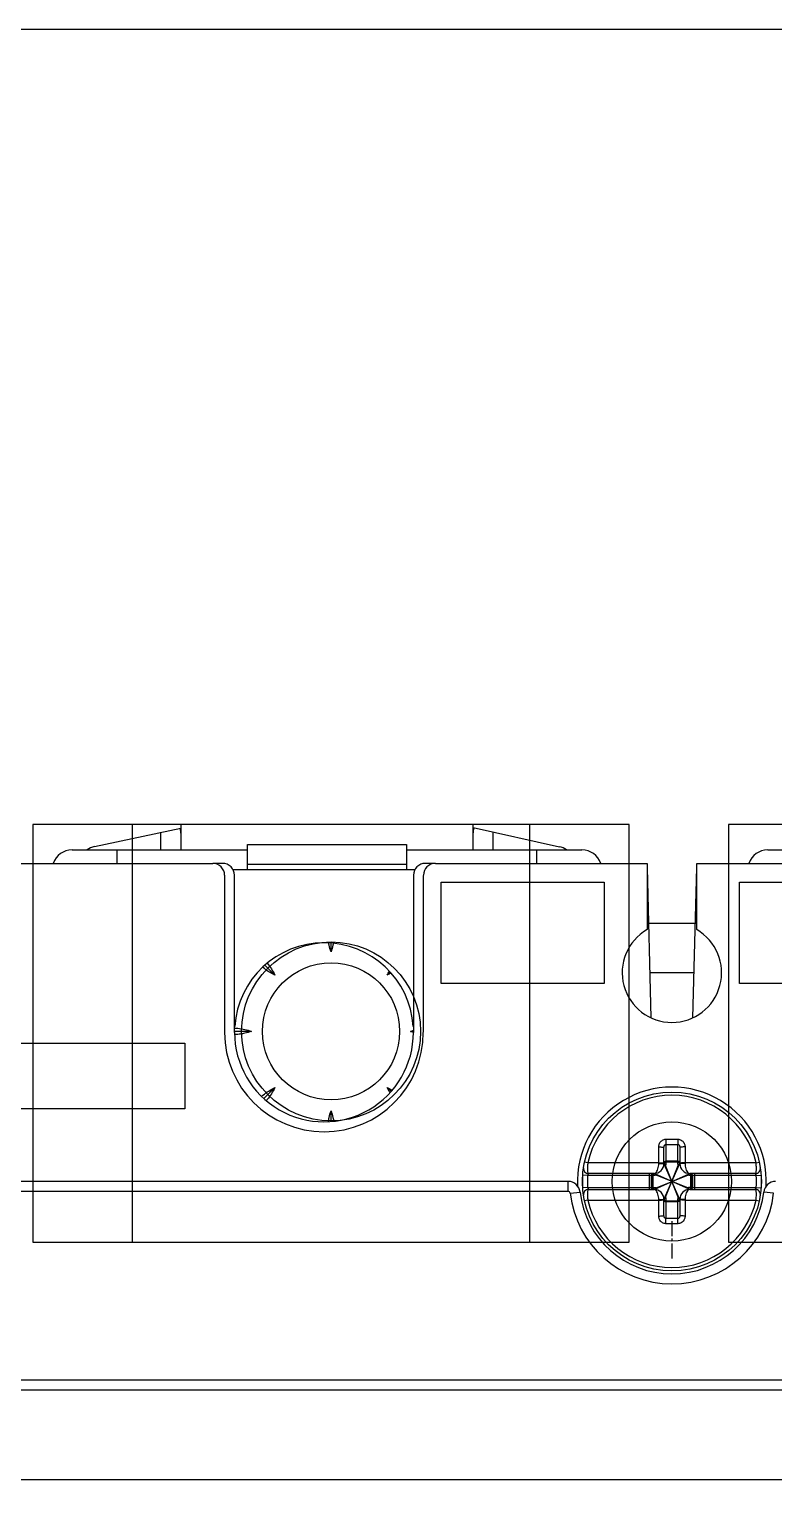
# Model space of a CAD drawing. Extents: x 0 to 607, y 0 to 244.
# Drawn here: x 475.1 to 512.5, y 170.1 to 244 of the extents above; entities that cross this region are included whole.
import ezdxf

# ---------------------------------------------------------------- set-up
doc = ezdxf.new("R2010")
doc.units = 0
doc.linetypes.add('AXES2', pattern=[1.125, 0.75, -0.125, 0.125, -0.125])
doc.layers.add('AXE', color=80, linetype='AXES2')

# ---------------------------------------------------------------- blocks, each defined once
blk = doc.blocks.new('grfgd')
for p, q in [((61468.977, -3247.981), (61473.317, -3247.052)), ((61472.317, -3248.153), (61472.317, -3247.266)), ((61473.317, -3246.878), (61473.317, -3248.153)), ((61488.017, -3246.878), (61473.317, -3246.878)), ((61488.017, -3248.153), (61488.017, -3246.878)), ((61488.017, -3247.031), (61492.358, -3247.992)), ((61489.017, -3247.252), (61489.017, -3248.153)), ((61476.667, -3249.137), (61476.667, -3247.878)), ((61476.667, -3247.878), (61484.667, -3247.878)), ((61484.667, -3247.878), (61484.667, -3249.137)), ((61467.842, -3248.153), (61476.667, -3248.153)), ((61470.116, -3248.828), (61470.116, -3248.153)), ((61484.667, -3248.153), (61493.492, -3248.153)), ((61491.217, -3248.828), (61491.217, -3248.153)), ((61502.842, -3248.153), (61511.667, -3248.153)), ((61464.27, -3248.828), (61474.92, -3248.828)), ((61475.418, -3248.828), (61474.92, -3248.828)), ((61475.518, -3249.419), (61475.518, -3257.34)), ((61475.941, -3249.137), (61485.094, -3249.137)), ((61476.018, -3257.328), (61476.018, -3249.428)), ((61484.667, -3248.878), (61476.667, -3248.878)), ((61485.018, -3249.428), (61485.018, -3257.328)), ((61485.518, -3257.311), (61485.518, -3249.438)), ((61486.12, -3248.828), (61485.618, -3248.828)), ((61486.12, -3248.828), (61496.77, -3248.828)), ((61496.77, -3248.828), (61496.77, -3252.163)), ((61496.77, -3249.051), (61496.968, -3256.595)), ((61499.072, -3256.596), (61499.27, -3249.037)), ((61499.27, -3252.163), (61499.27, -3248.828)), ((61499.27, -3248.828), (61509.92, -3248.828)), ((61486.42, -3254.879), (61486.42, -3249.779)), ((61486.42, -3249.779), (61494.62, -3249.779)), ((61494.62, -3249.779), (61494.62, -3254.879)), ((61501.42, -3254.879), (61501.42, -3249.779)), ((61501.42, -3249.779), (61509.62, -3249.779)), ((61496.843, -3251.828), (61499.197, -3251.828)), ((61480.873, -3253.276), (61480.873, -3252.839)), ((61478.043, -3254.448), (61477.544, -3253.949)), ((61483.703, -3254.448), (61483.851, -3254.301)), ((61499.131, -3254.328), (61496.908, -3254.328)), ((61494.62, -3254.879), (61486.42, -3254.879)), ((61509.62, -3254.879), (61501.42, -3254.879)), ((61476.871, -3257.278), (61476.018, -3257.278)), ((61484.876, -3257.278), (61485.018, -3257.278)), ((61452.52, -3257.879), (61473.52, -3257.879)), ((61473.52, -3257.879), (61473.52, -3261.179)), ((61478.043, -3260.108), (61477.495, -3260.656)), ((61483.894, -3260.299), (61483.703, -3260.108)), ((61473.52, -3261.179), (61452.52, -3261.179)), ((61480.873, -3261.808), (61480.873, -3261.28)), ((61497.62, -3263.929), (61497.62, -3263.125)), ((61497.72, -3262.963), (61497.72, -3263.885)), ((61498.32, -3263.885), (61498.32, -3262.963)), ((61498.42, -3263.125), (61498.42, -3263.929)), ((61493.789, -3263.893), (61493.626, -3263.857)), ((61497.357, -3263.929), (61497.62, -3263.929)), ((61497.635, -3265.697), (61498.405, -3263.962)), ((61498.405, -3265.697), (61497.635, -3263.962)), ((61497.701, -3265.626), (61498.339, -3264.033)), ((61498.339, -3265.626), (61497.701, -3264.033)), ((61498.32, -3263.814), (61497.72, -3263.814)), ((61498.32, -3263.856), (61497.72, -3263.856)), ((61498.683, -3263.929), (61498.42, -3263.929)), ((61502.251, -3263.893), (61502.414, -3263.857)), ((61492.804, -3264.828), (61433.02, -3264.828)), ((61492.804, -3265.328), (61492.804, -3264.828)), ((61493.531, -3265.147), (61493.531, -3264.512)), ((61493.781, -3264.529), (61493.531, -3264.512)), ((61497.075, -3264.529), (61493.781, -3264.529)), ((61497.12, -3264.429), (61493.82, -3264.429)), ((61496.89, -3265.229), (61496.89, -3264.429)), ((61496.986, -3265.129), (61496.986, -3264.529)), ((61497.008, -3264.529), (61497.008, -3265.129)), ((61497.06, -3264.529), (61497.06, -3265.129)), ((61497.153, -3265.215), (61498.887, -3264.444)), ((61498.887, -3265.215), (61497.153, -3264.444)), ((61497.223, -3265.148), (61498.816, -3264.511)), ((61498.816, -3265.148), (61497.224, -3264.511)), ((61502.22, -3264.429), (61498.92, -3264.429)), ((61502.259, -3264.529), (61498.965, -3264.529)), ((61498.98, -3265.129), (61498.98, -3264.529)), ((61499.032, -3265.129), (61499.032, -3264.529)), ((61499.054, -3264.529), (61499.054, -3265.129)), ((61499.15, -3264.429), (61499.15, -3265.229)), ((61502.259, -3264.529), (61502.509, -3264.512)), ((61502.509, -3264.512), (61502.509, -3265.147)), ((61492.804, -3265.328), (61433.256, -3265.328)), ((61492.904, -3265.417), (61493.4, -3265.36)), ((61493.781, -3265.129), (61493.531, -3265.147)), ((61493.781, -3265.129), (61497.075, -3265.129)), ((61493.82, -3265.229), (61497.12, -3265.229)), ((61497.357, -3265.729), (61497.62, -3265.729)), ((61497.62, -3266.533), (61497.62, -3265.729)), ((61498.42, -3265.729), (61498.42, -3266.533)), ((61498.683, -3265.729), (61498.42, -3265.729)), ((61498.92, -3265.229), (61502.22, -3265.229)), ((61498.965, -3265.129), (61502.259, -3265.129)), ((61502.259, -3265.129), (61502.509, -3265.147)), ((61503.136, -3265.417), (61502.64, -3265.36)), ((61493.789, -3265.765), (61493.626, -3265.801)), ((61497.72, -3265.774), (61497.72, -3266.696)), ((61497.72, -3265.802), (61498.32, -3265.802)), ((61497.72, -3265.844), (61498.32, -3265.844)), ((61498.32, -3266.696), (61498.32, -3265.774)), ((61502.251, -3265.765), (61502.414, -3265.801)), ((61532.17, -3274.828), (61428.87, -3274.828)), ((61532.17, -3275.328), (61428.87, -3275.328))]:
    blk.add_line(p, q)
for centre, radius in [((61480.873, -3257.278), 3.45), ((61498.02, -3264.829), 4.5)]:
    blk.add_circle(centre, radius)
for centre, radius, start, end in [((61469.192, -3248.958), 1, 102.43176, 126.38253), ((61492.142, -3248.969), 1, 54.67389, 77.51092), ((61467.842, -3249.153), 1, 90.0002, 161.02391), ((61493.492, -3249.153), 1, 18.98049, 90), ((61502.842, -3249.153), 1, 90.0002, 161.02391), ((61474.92, -3249.428), 0.6, 359.98114, 89.98331), ((61475.418, -3249.428), 0.6, 0, 90.00824), ((61485.618, -3249.428), 0.6, 90.0054, 180.00013), ((61486.12, -3249.428), 0.6, 89.99982, 179.96993), ((61498.02, -3254.328), 2.5, 120.00058, 59.99937), ((61480.52, -3257.323), 4.5, 3.74006, 176.26125), ((61480.516, -3257.329), 4.999, 180.13164, 0), ((61480.518, -3257.328), 4.5, 179.99616, 359.99999), ((61498.02, -3264.829), 4.75, 357.13354, 182.86632), ((61498.02, -3264.829), 4.333, 12.47309, 167.52691), ((61493.82, -3264.179), 0.25, 171.20259, 270), ((61497.12, -3263.929), 0.5, 270, 0), ((61498.92, -3263.929), 0.5, 180, 270), ((61502.22, -3264.179), 0.25, 269.99996, 8.79727), ((61492.804, -3265.428), 0.6, 6.56243, 90), ((61498.02, -3264.829), 4.25, 175.95223, 184.04777), ((61498.02, -3264.829), 4.25, 355.95223, 4.04777), ((61503.236, -3265.428), 0.6, 90, 173.43757), ((61492.804, -3265.428), 0.1, 6.56243, 90), ((61498.02, -3264.828), 5.15, 186.56243, 353.43757), ((61498.02, -3264.828), 4.65, 186.56243, 353.43757), ((61493.82, -3265.479), 0.25, 89.99996, 188.79727), ((61497.12, -3265.729), 0.5, 0, 90), ((61498.92, -3265.729), 0.5, 90, 180), ((61502.22, -3265.479), 0.25, 351.20259, 90), ((61498.02, -3264.829), 4.333, 192.47309, 347.52691)]:
    blk.add_arc(centre, radius, start, end)
for points, knots in [([(61473.316, -3247.315), (61473.315, -3247.301), (61473.314, -3247.246), (61473.308, -3247.16), (61473.294, -3247.088), (61473.282, -3247.059)], [0, 0, 0, 0, 0.0438197, 0.1644144, 0.2594884, 0.2594884, 0.2594884, 0.2594884]), ([(61488.059, -3247.04), (61488.045, -3247.069), (61488.027, -3247.141), (61488.021, -3247.228), (61488.019, -3247.284), (61488.018, -3247.299)], [0, 0, 0, 0, 0.0961682, 0.2178848, 0.2637484, 0.2637484, 0.2637484, 0.2637484]), ([(61480.873, -3253.276), (61480.834, -3253.166), (61480.792, -3253.017), (61480.762, -3252.867), (61480.756, -3252.831)], [0, 0, 0, 0, 0.3517872, 0.4604298, 0.4604298, 0.4604298, 0.4604298]), ([(61480.988, -3252.85), (61480.982, -3252.88), (61480.953, -3253.024), (61480.913, -3253.166), (61480.873, -3253.276)], [0, 0, 0, 0, 0.0895923, 0.4410704, 0.4410704, 0.4410704, 0.4410704]), ([(61477.662, -3253.851), (61477.663, -3253.852), (61477.738, -3253.945), (61477.878, -3254.137), (61477.993, -3254.343), (61478.043, -3254.448)], [0, 0, 0, 0, 0.0045065, 0.3586012, 0.710078, 0.710078, 0.710078, 0.710078]), ([(61478.043, -3254.448), (61477.938, -3254.398), (61477.732, -3254.283), (61477.541, -3254.144), (61477.449, -3254.07)], [0, 0, 0, 0, 0.3517858, 0.7058983, 0.7058983, 0.7058983, 0.7058983]), ([(61476.301, -3257.416), (61476.262, -3257.422), (61476.169, -3257.433), (61476.077, -3257.441), (61476.023, -3257.444)], [0, 0, 0, 0, 0.1183966, 0.2788306, 0.2788306, 0.2788306, 0.2788306]), ([(61476.027, -3257.113), (61476.079, -3257.116), (61476.249, -3257.13), (61476.534, -3257.175), (61476.761, -3257.239), (61476.871, -3257.278)], [0, 0, 0, 0, 0.1570777, 0.5112159, 0.8626801, 0.8626801, 0.8626801, 0.8626801]), ([(61476.871, -3257.278), (61476.761, -3257.318), (61476.572, -3257.371), (61476.379, -3257.405), (61476.301, -3257.416)], [0, 0, 0, 0, 0.3517663, 0.5876535, 0.5876535, 0.5876535, 0.5876535]), ([(61477.449, -3260.487), (61477.541, -3260.412), (61477.732, -3260.274), (61477.938, -3260.159), (61478.043, -3260.108)], [0, 0, 0, 0, 0.3540916, 0.705559, 0.705559, 0.705559, 0.705559]), ([(61478.043, -3260.108), (61477.993, -3260.214), (61477.878, -3260.42), (61477.725, -3260.631), (61477.634, -3260.741), (61477.618, -3260.76)], [0, 0, 0, 0, 0.3517865, 0.7058999, 0.7798625, 0.7798625, 0.7798625, 0.7798625]), ([(61480.74, -3261.818), (61480.75, -3261.751), (61480.784, -3261.569), (61480.834, -3261.391), (61480.873, -3261.28)], [0, 0, 0, 0, 0.2027951, 0.5542724, 0.5542724, 0.5542724, 0.5542724]), ([(61480.873, -3261.28), (61480.913, -3261.391), (61480.961, -3261.563), (61480.994, -3261.738), (61481.004, -3261.798)], [0, 0, 0, 0, 0.3517875, 0.5344234, 0.5344234, 0.5344234, 0.5344234]), ([(61497.357, -3263.092), (61497.357, -3263.069), (61497.361, -3263.021), (61497.381, -3262.948), (61497.417, -3262.873), (61497.472, -3262.804), (61497.545, -3262.749), (61497.627, -3262.714), (61497.686, -3262.706), (61497.714, -3262.706)], [0, 0, 0, 0, 0.0686055, 0.1439426, 0.226554, 0.3151503, 0.4062368, 0.4967444, 0.5814957, 0.5814957, 0.5814957, 0.5814957]), ([(61497.714, -3262.706), (61497.782, -3262.705), (61497.918, -3262.704), (61498.121, -3262.704), (61498.258, -3262.705), (61498.326, -3262.706)], [0, 0, 0, 0, 0.2025636, 0.4076196, 0.6117272, 0.6117272, 0.6117272, 0.6117272]), ([(61497.714, -3262.706), (61497.714, -3262.739), (61497.715, -3262.803), (61497.717, -3262.888), (61497.719, -3262.941), (61497.72, -3262.963)], [0, 0, 0, 0, 0.1001381, 0.1907363, 0.2572488, 0.2572488, 0.2572488, 0.2572488]), ([(61498.326, -3262.706), (61498.326, -3262.739), (61498.325, -3262.803), (61498.323, -3262.888), (61498.321, -3262.941), (61498.32, -3262.963)], [0, 0, 0, 0, 0.1001378, 0.190736, 0.257248, 0.257248, 0.257248, 0.257248]), ([(61498.326, -3262.706), (61498.354, -3262.706), (61498.412, -3262.714), (61498.495, -3262.749), (61498.567, -3262.804), (61498.622, -3262.873), (61498.659, -3262.947), (61498.679, -3263.021), (61498.683, -3263.069), (61498.683, -3263.092)], [0, 0, 0, 0, 0.0844544, 0.1745763, 0.2656171, 0.3543791, 0.4371975, 0.5127248, 0.5814975, 0.5814975, 0.5814975, 0.5814975]), ([(61497.357, -3263.092), (61497.39, -3263.092), (61497.451, -3263.093), (61497.536, -3263.099), (61497.583, -3263.108), (61497.62, -3263.117), (61497.62, -3263.125)], [0, 0, 0, 0, 0.0995172, 0.1852358, 0.2437846, 0.2679334, 0.2679334, 0.2679334, 0.2679334]), ([(61497.357, -3263.893), (61497.357, -3263.812), (61497.357, -3263.641), (61497.357, -3263.373), (61497.357, -3263.188), (61497.357, -3263.092)], [0, 0, 0, 0, 0.2451334, 0.5135022, 0.8014853, 0.8014853, 0.8014853, 0.8014853]), ([(61497.62, -3263.125), (61497.62, -3263.116), (61497.621, -3263.096), (61497.626, -3263.066), (61497.636, -3263.035), (61497.651, -3263.007), (61497.671, -3262.983), (61497.695, -3262.967), (61497.712, -3262.963), (61497.72, -3262.963)], [0, 0, 0, 0, 0.0284303, 0.0592124, 0.0918038, 0.1246929, 0.1556434, 0.1834244, 0.2075979, 0.2075979, 0.2075979, 0.2075979]), ([(61497.72, -3262.963), (61497.786, -3262.962), (61497.919, -3262.961), (61498.119, -3262.961), (61498.253, -3262.962), (61498.32, -3262.963)], [0, 0, 0, 0, 0.1989894, 0.3995198, 0.6000139, 0.6000139, 0.6000139, 0.6000139]), ([(61498.32, -3262.963), (61498.328, -3262.963), (61498.345, -3262.967), (61498.368, -3262.983), (61498.388, -3263.006), (61498.403, -3263.035), (61498.413, -3263.066), (61498.419, -3263.096), (61498.42, -3263.116), (61498.42, -3263.125)], [0, 0, 0, 0, 0.0240864, 0.0517359, 0.0826458, 0.1155786, 0.1482428, 0.1791, 0.2075994, 0.2075994, 0.2075994, 0.2075994]), ([(61498.683, -3263.092), (61498.649, -3263.092), (61498.589, -3263.093), (61498.504, -3263.099), (61498.457, -3263.108), (61498.42, -3263.117), (61498.42, -3263.125)], [0, 0, 0, 0, 0.0995172, 0.1852358, 0.2437845, 0.2679333, 0.2679333, 0.2679333, 0.2679333]), ([(61498.683, -3263.092), (61498.683, -3263.189), (61498.683, -3263.376), (61498.683, -3263.643), (61498.683, -3263.813), (61498.683, -3263.893)], [0, 0, 0, 0, 0.2923982, 0.5595968, 0.8014853, 0.8014853, 0.8014853, 0.8014853]), ([(61493.789, -3263.893), (61493.785, -3263.927), (61493.778, -3263.996), (61493.771, -3264.1), (61493.769, -3264.202), (61493.773, -3264.293), (61493.784, -3264.364), (61493.794, -3264.409), (61493.812, -3264.429), (61493.82, -3264.429)], [0, 0, 0, 0, 0.1011592, 0.2076643, 0.3132474, 0.407516, 0.4809532, 0.526858, 0.54949, 0.54949, 0.54949, 0.54949]), ([(61497.357, -3263.893), (61497.262, -3263.893), (61497.068, -3263.893), (61496.764, -3263.893), (61496.434, -3263.893), (61496.071, -3263.893), (61495.676, -3263.893), (61495.249, -3263.893), (61494.791, -3263.893), (61494.3, -3263.893), (61493.963, -3263.893), (61493.789, -3263.893)], [0, 0, 0, 0, 0.284634, 0.583745, 0.912593, 1.274918, 1.670146, 2.09758, 2.55637, 3.046106, 3.56801, 3.56801, 3.56801, 3.56801]), ([(61497.12, -3264.429), (61497.149, -3264.429), (61497.212, -3264.401), (61497.277, -3264.312), (61497.324, -3264.196), (61497.351, -3264.065), (61497.357, -3263.974), (61497.357, -3263.929)], [0, 0, 0, 0, 0.0857154, 0.1935589, 0.3219294, 0.4600473, 0.5939554, 0.5939554, 0.5939554, 0.5939554]), ([(61497.357, -3263.929), (61497.357, -3263.923), (61497.357, -3263.911), (61497.357, -3263.899), (61497.357, -3263.893)], [0, 0, 0, 0, 0.01817785, 0.03583874, 0.03583874, 0.03583874, 0.03583874]), ([(61497.457, -3263.895), (61497.485, -3263.895), (61497.538, -3263.895), (61497.58, -3263.905), (61497.62, -3263.904), (61497.62, -3263.911)], [0, 0, 0, 0, 0.08551, 0.1433196, 0.1647829, 0.1647829, 0.1647829, 0.1647829]), ([(61497.609, -3264.032), (61497.611, -3264.025), (61497.614, -3264.011), (61497.619, -3263.991), (61497.625, -3263.975), (61497.631, -3263.965), (61497.635, -3263.962)], [0, 0, 0, 0, 0.02227813, 0.04272751, 0.06093428, 0.07551171, 0.07551171, 0.07551171, 0.07551171]), ([(61497.62, -3263.901), (61497.62, -3263.892), (61497.636, -3263.872), (61497.662, -3263.864), (61497.68, -3263.86), (61497.686, -3263.859)], [0, 0, 0, 0, 0.02606706, 0.06616314, 0.08229636, 0.08229636, 0.08229636, 0.08229636]), ([(61497.62, -3263.929), (61497.62, -3263.921), (61497.636, -3263.901), (61497.662, -3263.892), (61497.68, -3263.888), (61497.686, -3263.887)], [0, 0, 0, 0, 0.026066, 0.06616128, 0.0822948, 0.0822948, 0.0822948, 0.0822948]), ([(61497.701, -3264.033), (61497.698, -3264.024), (61497.691, -3264.008), (61497.678, -3263.986), (61497.665, -3263.97), (61497.652, -3263.959), (61497.642, -3263.959), (61497.639, -3263.96)], [0, 0, 0, 0, 0.0283478, 0.0532815, 0.0748872, 0.0920764, 0.1014859, 0.1014859, 0.1014859, 0.1014859]), ([(61497.655, -3263.835), (61497.66, -3263.831), (61497.67, -3263.826), (61497.68, -3263.821), (61497.686, -3263.82)], [0, 0, 0, 0, 0.01681323, 0.03392807, 0.03392807, 0.03392807, 0.03392807]), ([(61497.72, -3263.885), (61497.72, -3263.91), (61497.717, -3263.96), (61497.708, -3264.009), (61497.701, -3264.033)], [0, 0, 0, 0, 0.0754848, 0.149718, 0.149718, 0.149718, 0.149718]), ([(61498.339, -3264.033), (61498.332, -3264.009), (61498.323, -3263.96), (61498.32, -3263.91), (61498.32, -3263.885)], [0, 0, 0, 0, 0.0742087, 0.149722, 0.149722, 0.149722, 0.149722]), ([(61498.42, -3263.901), (61498.42, -3263.892), (61498.404, -3263.872), (61498.378, -3263.864), (61498.36, -3263.86), (61498.354, -3263.859)], [0, 0, 0, 0, 0.02575795, 0.06597454, 0.08217417, 0.08217417, 0.08217417, 0.08217417]), ([(61498.42, -3263.929), (61498.42, -3263.921), (61498.404, -3263.901), (61498.378, -3263.892), (61498.359, -3263.888), (61498.354, -3263.887)], [0, 0, 0, 0, 0.02606707, 0.06616314, 0.08229636, 0.08229636, 0.08229636, 0.08229636]), ([(61498.405, -3263.962), (61498.402, -3263.959), (61498.39, -3263.958), (61498.375, -3263.97), (61498.366, -3263.982), (61498.36, -3263.99), (61498.359, -3263.992)], [0, 0, 0, 0, 0.01414489, 0.0314115, 0.05261127, 0.06060314, 0.06060314, 0.06060314, 0.06060314]), ([(61498.431, -3264.032), (61498.429, -3264.025), (61498.426, -3264.011), (61498.421, -3263.991), (61498.415, -3263.975), (61498.409, -3263.965), (61498.405, -3263.962)], [0, 0, 0, 0, 0.02223904, 0.04270095, 0.06093086, 0.07551201, 0.07551201, 0.07551201, 0.07551201]), ([(61498.583, -3263.895), (61498.555, -3263.895), (61498.502, -3263.895), (61498.46, -3263.905), (61498.42, -3263.904), (61498.42, -3263.911)], [0, 0, 0, 0, 0.0855099, 0.1433196, 0.1647829, 0.1647829, 0.1647829, 0.1647829]), ([(61502.251, -3263.893), (61502.077, -3263.893), (61501.739, -3263.893), (61501.249, -3263.893), (61500.791, -3263.893), (61500.363, -3263.893), (61499.968, -3263.893), (61499.606, -3263.893), (61499.276, -3263.893), (61498.972, -3263.893), (61498.778, -3263.893), (61498.683, -3263.893)], [0, 0, 0, 0, 0.521932, 1.011689, 1.470493, 1.89794, 2.293184, 2.655521, 2.984393, 3.283507, 3.56801, 3.56801, 3.56801, 3.56801]), ([(61498.683, -3263.893), (61498.683, -3263.899), (61498.683, -3263.911), (61498.683, -3263.923), (61498.683, -3263.929)], [0, 0, 0, 0, 0.01766099, 0.03583874, 0.03583874, 0.03583874, 0.03583874]), ([(61498.683, -3263.929), (61498.683, -3263.974), (61498.688, -3264.065), (61498.716, -3264.196), (61498.763, -3264.312), (61498.828, -3264.401), (61498.891, -3264.429), (61498.92, -3264.429)], [0, 0, 0, 0, 0.1339076, 0.2720257, 0.4003964, 0.5082394, 0.5939557, 0.5939557, 0.5939557, 0.5939557]), ([(61502.22, -3264.429), (61502.228, -3264.429), (61502.246, -3264.409), (61502.256, -3264.364), (61502.267, -3264.293), (61502.27, -3264.202), (61502.269, -3264.1), (61502.262, -3263.996), (61502.255, -3263.927), (61502.251, -3263.893)], [0, 0, 0, 0, 0.022622, 0.0685253, 0.1419848, 0.236287, 0.3418926, 0.4483892, 0.5494906, 0.5494906, 0.5494906, 0.5494906]), ([(61493.82, -3264.429), (61493.817, -3264.435), (61493.81, -3264.448), (61493.8, -3264.471), (61493.789, -3264.499), (61493.783, -3264.519), (61493.781, -3264.529)], [0, 0, 0, 0, 0.0187148, 0.0440151, 0.0759374, 0.1077522, 0.1077522, 0.1077522, 0.1077522]), ([(61497.05, -3264.435), (61497.045, -3264.437), (61497.024, -3264.447), (61497.003, -3264.469), (61496.994, -3264.49), (61496.992, -3264.495)], [0, 0, 0, 0, 0.01694014, 0.06782964, 0.08515314, 0.08515314, 0.08515314, 0.08515314]), ([(61497.043, -3264.453), (61497.034, -3264.46), (61497.023, -3264.474), (61497.016, -3264.49), (61497.014, -3264.495)], [0, 0, 0, 0, 0.03424847, 0.05157209, 0.05157209, 0.05157209, 0.05157209]), ([(61497.105, -3264.429), (61497.088, -3264.429), (61497.065, -3264.436), (61497.047, -3264.449), (61497.043, -3264.453)], [0, 0, 0, 0, 0.05012009, 0.06715642, 0.06715642, 0.06715642, 0.06715642]), ([(61497.105, -3264.429), (61497.096, -3264.429), (61497.076, -3264.445), (61497.068, -3264.471), (61497.064, -3264.49), (61497.063, -3264.495)], [0, 0, 0, 0, 0.02574366, 0.06591584, 0.08212123, 0.08212123, 0.08212123, 0.08212123]), ([(61497.224, -3264.511), (61497.2, -3264.517), (61497.15, -3264.526), (61497.1, -3264.529), (61497.075, -3264.529)], [0, 0, 0, 0, 0.0741826, 0.1497294, 0.1497294, 0.1497294, 0.1497294]), ([(61497.12, -3264.429), (61497.111, -3264.429), (61497.091, -3264.445), (61497.083, -3264.471), (61497.079, -3264.49), (61497.078, -3264.495)], [0, 0, 0, 0, 0.02606706, 0.06616314, 0.08229637, 0.08229637, 0.08229637, 0.08229637]), ([(61497.153, -3264.444), (61497.15, -3264.448), (61497.149, -3264.46), (61497.156, -3264.468), (61497.16, -3264.473)], [0, 0, 0, 0, 0.01414468, 0.03141043, 0.03141043, 0.03141043, 0.03141043]), ([(61497.223, -3264.419), (61497.216, -3264.42), (61497.202, -3264.423), (61497.182, -3264.428), (61497.165, -3264.434), (61497.156, -3264.44), (61497.153, -3264.444)], [0, 0, 0, 0, 0.02223724, 0.04269836, 0.06092843, 0.07550805, 0.07550805, 0.07550805, 0.07550805]), ([(61497.16, -3264.473), (61497.165, -3264.478), (61497.177, -3264.487), (61497.19, -3264.495), (61497.198, -3264.499)], [0, 0, 0, 0, 0.02119907, 0.04643886, 0.04643886, 0.04643886, 0.04643886]), ([(61498.816, -3264.511), (61498.825, -3264.507), (61498.841, -3264.5), (61498.863, -3264.487), (61498.88, -3264.474), (61498.89, -3264.461), (61498.89, -3264.452), (61498.889, -3264.448)], [0, 0, 0, 0, 0.0283477, 0.0532806, 0.0748854, 0.0920738, 0.1014832, 0.1014832, 0.1014832, 0.1014832]), ([(61498.965, -3264.529), (61498.94, -3264.529), (61498.89, -3264.526), (61498.84, -3264.517), (61498.816, -3264.511)], [0, 0, 0, 0, 0.0755715, 0.1497317, 0.1497317, 0.1497317, 0.1497317]), ([(61498.817, -3264.419), (61498.824, -3264.42), (61498.838, -3264.423), (61498.858, -3264.428), (61498.874, -3264.434), (61498.884, -3264.44), (61498.887, -3264.444)], [0, 0, 0, 0, 0.02227705, 0.04272547, 0.06093149, 0.07550845, 0.07550845, 0.07550845, 0.07550845]), ([(61498.92, -3264.429), (61498.929, -3264.429), (61498.949, -3264.445), (61498.957, -3264.471), (61498.961, -3264.49), (61498.962, -3264.495)], [0, 0, 0, 0, 0.02606593, 0.06616117, 0.08229471, 0.08229471, 0.08229471, 0.08229471]), ([(61498.935, -3264.429), (61498.952, -3264.429), (61498.974, -3264.436), (61498.992, -3264.449), (61498.997, -3264.452)], [0, 0, 0, 0, 0.04960304, 0.06665907, 0.06665907, 0.06665907, 0.06665907]), ([(61498.935, -3264.429), (61498.944, -3264.429), (61498.964, -3264.445), (61498.972, -3264.471), (61498.976, -3264.49), (61498.977, -3264.495)], [0, 0, 0, 0, 0.02606706, 0.06616314, 0.08229637, 0.08229637, 0.08229637, 0.08229637]), ([(61499.005, -3264.443), (61499.02, -3264.451), (61499.037, -3264.469), (61499.046, -3264.49), (61499.048, -3264.495)], [0, 0, 0, 0, 0.05088955, 0.06821317, 0.06821317, 0.06821317, 0.06821317]), ([(61499.009, -3264.465), (61499.012, -3264.469), (61499.019, -3264.479), (61499.024, -3264.489), (61499.026, -3264.495)], [0, 0, 0, 0, 0.01735271, 0.03476827, 0.03476827, 0.03476827, 0.03476827]), ([(61502.259, -3264.529), (61502.257, -3264.519), (61502.251, -3264.499), (61502.24, -3264.471), (61502.23, -3264.448), (61502.223, -3264.435), (61502.22, -3264.429)], [0, 0, 0, 0, 0.0318147, 0.0637371, 0.0890374, 0.1077522, 0.1077522, 0.1077522, 0.1077522]), ([(61493.82, -3265.229), (61493.812, -3265.229), (61493.794, -3265.249), (61493.784, -3265.294), (61493.773, -3265.366), (61493.769, -3265.456), (61493.771, -3265.559), (61493.778, -3265.663), (61493.785, -3265.732), (61493.789, -3265.765)], [0, 0, 0, 0, 0.022622, 0.0685253, 0.1419848, 0.236287, 0.3418926, 0.4483892, 0.5494906, 0.5494906, 0.5494906, 0.5494906]), ([(61493.781, -3265.129), (61493.783, -3265.14), (61493.789, -3265.16), (61493.8, -3265.188), (61493.81, -3265.211), (61493.817, -3265.224), (61493.82, -3265.229)], [0, 0, 0, 0, 0.0318147, 0.0637371, 0.0890374, 0.1077522, 0.1077522, 0.1077522, 0.1077522]), ([(61497.035, -3265.216), (61497.02, -3265.207), (61497.003, -3265.19), (61496.994, -3265.169), (61496.992, -3265.164)], [0, 0, 0, 0, 0.05088955, 0.06821317, 0.06821317, 0.06821317, 0.06821317]), ([(61497.031, -3265.194), (61497.028, -3265.189), (61497.021, -3265.18), (61497.016, -3265.169), (61497.014, -3265.164)], [0, 0, 0, 0, 0.01735271, 0.03476827, 0.03476827, 0.03476827, 0.03476827]), ([(61497.105, -3265.229), (61497.088, -3265.229), (61497.066, -3265.223), (61497.048, -3265.21), (61497.043, -3265.206)], [0, 0, 0, 0, 0.04960304, 0.06665908, 0.06665908, 0.06665908, 0.06665908]), ([(61497.105, -3265.229), (61497.096, -3265.229), (61497.076, -3265.213), (61497.068, -3265.187), (61497.064, -3265.169), (61497.063, -3265.164)], [0, 0, 0, 0, 0.02606707, 0.06616314, 0.08229637, 0.08229637, 0.08229637, 0.08229637]), ([(61497.075, -3265.129), (61497.1, -3265.129), (61497.15, -3265.132), (61497.2, -3265.142), (61497.224, -3265.148)], [0, 0, 0, 0, 0.0755715, 0.1497317, 0.1497317, 0.1497317, 0.1497317]), ([(61497.12, -3265.229), (61497.111, -3265.229), (61497.091, -3265.213), (61497.083, -3265.187), (61497.079, -3265.169), (61497.078, -3265.164)], [0, 0, 0, 0, 0.02606593, 0.06616117, 0.0822947, 0.0822947, 0.0822947, 0.0822947]), ([(61497.357, -3265.729), (61497.357, -3265.685), (61497.351, -3265.594), (61497.324, -3265.463), (61497.277, -3265.346), (61497.212, -3265.258), (61497.149, -3265.229), (61497.12, -3265.229)], [0, 0, 0, 0, 0.1339076, 0.2720257, 0.4003964, 0.5082394, 0.5939557, 0.5939557, 0.5939557, 0.5939557]), ([(61497.223, -3265.148), (61497.215, -3265.151), (61497.198, -3265.159), (61497.177, -3265.171), (61497.16, -3265.184), (61497.15, -3265.198), (61497.15, -3265.207), (61497.151, -3265.21)], [0, 0, 0, 0, 0.0283477, 0.0532806, 0.0748854, 0.0920739, 0.1014832, 0.1014832, 0.1014832, 0.1014832]), ([(61497.223, -3265.24), (61497.216, -3265.239), (61497.202, -3265.235), (61497.182, -3265.23), (61497.165, -3265.225), (61497.156, -3265.219), (61497.153, -3265.215)], [0, 0, 0, 0, 0.02227705, 0.04272547, 0.06093149, 0.07550845, 0.07550845, 0.07550845, 0.07550845]), ([(61497.357, -3265.765), (61497.357, -3265.759), (61497.357, -3265.747), (61497.357, -3265.735), (61497.357, -3265.729)], [0, 0, 0, 0, 0.01766099, 0.03583874, 0.03583874, 0.03583874, 0.03583874]), ([(61497.609, -3265.626), (61497.611, -3265.634), (61497.614, -3265.647), (61497.619, -3265.667), (61497.625, -3265.684), (61497.631, -3265.694), (61497.635, -3265.697)], [0, 0, 0, 0, 0.02223797, 0.04270049, 0.06093265, 0.07551204, 0.07551204, 0.07551204, 0.07551204]), ([(61497.62, -3265.729), (61497.62, -3265.738), (61497.636, -3265.758), (61497.662, -3265.767), (61497.68, -3265.77), (61497.686, -3265.771)], [0, 0, 0, 0, 0.02606706, 0.06616314, 0.08229636, 0.08229636, 0.08229636, 0.08229636]), ([(61497.635, -3265.697), (61497.638, -3265.699), (61497.65, -3265.701), (61497.663, -3265.691), (61497.669, -3265.683), (61497.672, -3265.679)], [0, 0, 0, 0, 0.01414489, 0.03141149, 0.04509897, 0.04509897, 0.04509897, 0.04509897]), ([(61497.672, -3265.679), (61497.674, -3265.677), (61497.677, -3265.673), (61497.68, -3265.669), (61497.681, -3265.667)], [0, 0, 0, 0, 0.00753387, 0.01552574, 0.01552574, 0.01552574, 0.01552574]), ([(61497.701, -3265.626), (61497.708, -3265.65), (61497.717, -3265.699), (61497.72, -3265.749), (61497.72, -3265.774)], [0, 0, 0, 0, 0.0742087, 0.149722, 0.149722, 0.149722, 0.149722]), ([(61498.32, -3265.774), (61498.32, -3265.749), (61498.323, -3265.699), (61498.332, -3265.65), (61498.339, -3265.626)], [0, 0, 0, 0, 0.0754848, 0.149718, 0.149718, 0.149718, 0.149718]), ([(61498.339, -3265.626), (61498.342, -3265.635), (61498.349, -3265.651), (61498.362, -3265.673), (61498.375, -3265.689), (61498.388, -3265.7), (61498.398, -3265.699), (61498.401, -3265.699)], [0, 0, 0, 0, 0.0283478, 0.0532815, 0.0748872, 0.0920764, 0.1014859, 0.1014859, 0.1014859, 0.1014859]), ([(61498.42, -3265.729), (61498.42, -3265.738), (61498.404, -3265.758), (61498.378, -3265.767), (61498.359, -3265.77), (61498.354, -3265.771)], [0, 0, 0, 0, 0.026066, 0.06616129, 0.0822948, 0.0822948, 0.0822948, 0.0822948]), ([(61498.431, -3265.626), (61498.429, -3265.634), (61498.426, -3265.647), (61498.421, -3265.667), (61498.415, -3265.684), (61498.409, -3265.694), (61498.405, -3265.697)], [0, 0, 0, 0, 0.02227813, 0.04272751, 0.06093428, 0.07551171, 0.07551171, 0.07551171, 0.07551171]), ([(61498.92, -3265.229), (61498.891, -3265.229), (61498.828, -3265.258), (61498.763, -3265.346), (61498.716, -3265.463), (61498.688, -3265.594), (61498.683, -3265.685), (61498.683, -3265.729)], [0, 0, 0, 0, 0.0857154, 0.1935589, 0.3219294, 0.4600473, 0.5939553, 0.5939553, 0.5939553, 0.5939553]), ([(61498.683, -3265.729), (61498.683, -3265.735), (61498.683, -3265.747), (61498.683, -3265.759), (61498.683, -3265.765)], [0, 0, 0, 0, 0.01817785, 0.03583874, 0.03583874, 0.03583874, 0.03583874]), ([(61498.965, -3265.129), (61498.94, -3265.129), (61498.89, -3265.132), (61498.84, -3265.142), (61498.816, -3265.148)], [0, 0, 0, 0, 0.0753321, 0.1496914, 0.1496914, 0.1496914, 0.1496914]), ([(61498.817, -3265.24), (61498.824, -3265.239), (61498.838, -3265.236), (61498.858, -3265.23), (61498.874, -3265.225), (61498.884, -3265.219), (61498.887, -3265.215)], [0, 0, 0, 0, 0.02221081, 0.04255589, 0.06104521, 0.0755154, 0.0755154, 0.0755154, 0.0755154]), ([(61498.88, -3265.186), (61498.876, -3265.181), (61498.864, -3265.171), (61498.85, -3265.164), (61498.843, -3265.16)], [0, 0, 0, 0, 0.02091191, 0.04607775, 0.04607775, 0.04607775, 0.04607775]), ([(61498.887, -3265.215), (61498.89, -3265.211), (61498.891, -3265.199), (61498.884, -3265.19), (61498.88, -3265.186)], [0, 0, 0, 0, 0.01458251, 0.03123653, 0.03123653, 0.03123653, 0.03123653]), ([(61498.965, -3265.129), (61498.965, -3265.146), (61498.961, -3265.176), (61498.949, -3265.211), (61498.933, -3265.225), (61498.928, -3265.228)], [0, 0, 0, 0, 0.050359, 0.0904545, 0.1092398, 0.1092398, 0.1092398, 0.1092398]), ([(61498.98, -3265.129), (61498.98, -3265.146), (61498.976, -3265.176), (61498.964, -3265.211), (61498.949, -3265.225), (61498.943, -3265.228)], [0, 0, 0, 0, 0.0503577, 0.0904538, 0.1092396, 0.1092396, 0.1092396, 0.1092396]), ([(61499.032, -3265.129), (61499.032, -3265.147), (61499.023, -3265.182), (61498.99, -3265.216), (61498.962, -3265.226), (61498.952, -3265.228)], [0, 0, 0, 0, 0.0519316, 0.1030547, 0.1364663, 0.1364663, 0.1364663, 0.1364663]), ([(61499.054, -3265.129), (61499.054, -3265.147), (61499.045, -3265.181), (61499.008, -3265.22), (61498.974, -3265.229), (61498.957, -3265.229)], [0, 0, 0, 0, 0.0516475, 0.1025371, 0.1526572, 0.1526572, 0.1526572, 0.1526572]), ([(61502.22, -3265.229), (61502.223, -3265.224), (61502.229, -3265.211), (61502.24, -3265.189), (61502.251, -3265.161), (61502.257, -3265.14), (61502.259, -3265.129)], [0, 0, 0, 0, 0.0178792, 0.0426, 0.0748566, 0.1077504, 0.1077504, 0.1077504, 0.1077504]), ([(61502.251, -3265.765), (61502.255, -3265.732), (61502.262, -3265.663), (61502.269, -3265.559), (61502.27, -3265.456), (61502.267, -3265.366), (61502.256, -3265.294), (61502.246, -3265.249), (61502.228, -3265.229), (61502.22, -3265.229)], [0, 0, 0, 0, 0.1011592, 0.2076643, 0.3132474, 0.407516, 0.4809532, 0.526858, 0.54949, 0.54949, 0.54949, 0.54949]), ([(61493.789, -3265.765), (61493.963, -3265.765), (61494.3, -3265.765), (61494.791, -3265.765), (61495.249, -3265.765), (61495.676, -3265.765), (61496.071, -3265.765), (61496.434, -3265.765), (61496.764, -3265.765), (61497.068, -3265.765), (61497.262, -3265.765), (61497.357, -3265.765)], [0, 0, 0, 0, 0.521932, 1.011689, 1.470493, 1.89794, 2.293184, 2.655521, 2.984393, 3.283507, 3.56801, 3.56801, 3.56801, 3.56801]), ([(61497.357, -3266.567), (61497.357, -3266.538), (61497.357, -3266.478), (61497.357, -3266.384), (61497.357, -3266.282), (61497.357, -3266.169), (61497.357, -3266.046), (61497.357, -3265.91), (61497.357, -3265.815), (61497.357, -3265.765)], [0, 0, 0, 0, 0.0858183, 0.1792338, 0.2814322, 0.3935658, 0.516742, 0.6522102, 0.8014853, 0.8014853, 0.8014853, 0.8014853]), ([(61497.457, -3265.764), (61497.485, -3265.764), (61497.535, -3265.764), (61497.584, -3265.752), (61497.615, -3265.756), (61497.619, -3265.751)], [0, 0, 0, 0, 0.0855099, 0.1433196, 0.1628273, 0.1628273, 0.1628273, 0.1628273]), ([(61497.62, -3265.758), (61497.62, -3265.766), (61497.636, -3265.786), (61497.662, -3265.795), (61497.68, -3265.799), (61497.686, -3265.8)], [0, 0, 0, 0, 0.02575795, 0.06597454, 0.08217418, 0.08217418, 0.08217418, 0.08217418]), ([(61498.42, -3265.758), (61498.42, -3265.766), (61498.404, -3265.786), (61498.378, -3265.795), (61498.359, -3265.799), (61498.354, -3265.8)], [0, 0, 0, 0, 0.02606707, 0.06616314, 0.08229636, 0.08229636, 0.08229636, 0.08229636]), ([(61498.385, -3265.824), (61498.38, -3265.827), (61498.37, -3265.833), (61498.36, -3265.837), (61498.354, -3265.839)], [0, 0, 0, 0, 0.01681323, 0.03392807, 0.03392807, 0.03392807, 0.03392807]), ([(61498.583, -3265.764), (61498.555, -3265.764), (61498.505, -3265.764), (61498.456, -3265.752), (61498.425, -3265.756), (61498.421, -3265.751)], [0, 0, 0, 0, 0.08551, 0.1433196, 0.1628273, 0.1628273, 0.1628273, 0.1628273]), ([(61498.683, -3265.765), (61498.778, -3265.765), (61498.972, -3265.765), (61499.276, -3265.765), (61499.606, -3265.765), (61499.969, -3265.765), (61500.364, -3265.765), (61500.791, -3265.765), (61501.249, -3265.765), (61501.739, -3265.765), (61502.077, -3265.765), (61502.251, -3265.765)], [0, 0, 0, 0, 0.284634, 0.583745, 0.912593, 1.274918, 1.670146, 2.09758, 2.55637, 3.046106, 3.56801, 3.56801, 3.56801, 3.56801]), ([(61498.683, -3265.765), (61498.683, -3265.815), (61498.683, -3265.911), (61498.683, -3266.048), (61498.683, -3266.171), (61498.683, -3266.284), (61498.683, -3266.386), (61498.683, -3266.479), (61498.683, -3266.538), (61498.683, -3266.567)], [0, 0, 0, 0, 0.1507243, 0.2867075, 0.4100161, 0.5219337, 0.6236486, 0.7164144, 0.8014853, 0.8014853, 0.8014853, 0.8014853]), ([(61497.357, -3266.567), (61497.39, -3266.567), (61497.451, -3266.566), (61497.536, -3266.56), (61497.583, -3266.551), (61497.62, -3266.541), (61497.62, -3266.533)], [0, 0, 0, 0, 0.0995172, 0.1852358, 0.2437845, 0.2679333, 0.2679333, 0.2679333, 0.2679333]), ([(61497.714, -3266.953), (61497.686, -3266.953), (61497.628, -3266.945), (61497.545, -3266.91), (61497.473, -3266.855), (61497.418, -3266.786), (61497.381, -3266.711), (61497.361, -3266.638), (61497.357, -3266.59), (61497.357, -3266.567)], [0, 0, 0, 0, 0.0844544, 0.1745763, 0.2656171, 0.3543791, 0.4371975, 0.5127248, 0.5814975, 0.5814975, 0.5814975, 0.5814975]), ([(61497.72, -3266.696), (61497.712, -3266.696), (61497.695, -3266.691), (61497.671, -3266.676), (61497.652, -3266.652), (61497.636, -3266.624), (61497.626, -3266.593), (61497.621, -3266.563), (61497.62, -3266.543), (61497.62, -3266.533)], [0, 0, 0, 0, 0.0240864, 0.0517359, 0.0826458, 0.1155786, 0.1482428, 0.1791, 0.2075994, 0.2075994, 0.2075994, 0.2075994]), ([(61497.714, -3266.953), (61497.714, -3266.92), (61497.715, -3266.856), (61497.717, -3266.77), (61497.719, -3266.718), (61497.72, -3266.696)], [0, 0, 0, 0, 0.1001378, 0.190736, 0.257248, 0.257248, 0.257248, 0.257248]), ([(61498.326, -3266.953), (61498.258, -3266.954), (61498.121, -3266.955), (61497.917, -3266.955), (61497.782, -3266.954), (61497.714, -3266.953)], [0, 0, 0, 0, 0.2041251, 0.409196, 0.6117272, 0.6117272, 0.6117272, 0.6117272]), ([(61498.32, -3266.696), (61498.253, -3266.697), (61498.119, -3266.698), (61497.919, -3266.698), (61497.786, -3266.697), (61497.72, -3266.696)], [0, 0, 0, 0, 0.2005115, 0.4010562, 0.6000139, 0.6000139, 0.6000139, 0.6000139]), ([(61498.42, -3266.533), (61498.42, -3266.543), (61498.419, -3266.563), (61498.414, -3266.593), (61498.404, -3266.623), (61498.389, -3266.652), (61498.369, -3266.676), (61498.345, -3266.691), (61498.328, -3266.696), (61498.32, -3266.696)], [0, 0, 0, 0, 0.0284303, 0.0592124, 0.0918038, 0.1246929, 0.1556434, 0.1834244, 0.2075979, 0.2075979, 0.2075979, 0.2075979]), ([(61498.326, -3266.953), (61498.326, -3266.92), (61498.325, -3266.856), (61498.323, -3266.77), (61498.321, -3266.718), (61498.32, -3266.696)], [0, 0, 0, 0, 0.1001381, 0.1907363, 0.2572488, 0.2572488, 0.2572488, 0.2572488]), ([(61498.683, -3266.567), (61498.683, -3266.59), (61498.679, -3266.638), (61498.659, -3266.711), (61498.623, -3266.785), (61498.568, -3266.854), (61498.495, -3266.91), (61498.413, -3266.944), (61498.354, -3266.953), (61498.326, -3266.953)], [0, 0, 0, 0, 0.0686055, 0.1439426, 0.226554, 0.3151503, 0.4062368, 0.4967444, 0.5814957, 0.5814957, 0.5814957, 0.5814957]), ([(61498.683, -3266.567), (61498.649, -3266.567), (61498.589, -3266.566), (61498.504, -3266.56), (61498.457, -3266.551), (61498.42, -3266.541), (61498.42, -3266.533)], [0, 0, 0, 0, 0.0995172, 0.1852358, 0.2437846, 0.2679334, 0.2679334, 0.2679334, 0.2679334])]:
    blk.add_open_spline(points, degree=3, knots=knots)
for points in [[(61477.449, -3254.07), (61477.443, -3254.065), (61477.437, -3254.06), (61477.431, -3254.055)], [(61483.703, -3254.448), (61483.735, -3254.382), (61483.769, -3254.317), (61483.806, -3254.253)], [(61483.895, -3254.348), (61483.832, -3254.384), (61483.768, -3254.417), (61483.703, -3254.448)], [(61484.876, -3257.278), (61484.923, -3257.262), (61484.97, -3257.246), (61485.018, -3257.232)], [(61485.018, -3257.324), (61484.97, -3257.31), (61484.923, -3257.295), (61484.876, -3257.278)], [(61477.38, -3260.544), (61477.403, -3260.525), (61477.426, -3260.506), (61477.449, -3260.487)], [(61483.839, -3260.358), (61483.79, -3260.277), (61483.744, -3260.194), (61483.703, -3260.108)], [(61483.703, -3260.108), (61483.787, -3260.148), (61483.868, -3260.192), (61483.947, -3260.24)], [(61497.357, -3263.893), (61497.39, -3263.893), (61497.424, -3263.894), (61497.457, -3263.895)], [(61497.62, -3263.901), (61497.62, -3263.886), (61497.625, -3263.871), (61497.633, -3263.858)], [(61497.633, -3263.858), (61497.639, -3263.849), (61497.647, -3263.841), (61497.655, -3263.835)], [(61497.639, -3263.96), (61497.638, -3263.961), (61497.636, -3263.961), (61497.635, -3263.962)], [(61497.686, -3263.82), (61497.697, -3263.816), (61497.708, -3263.814), (61497.72, -3263.814)], [(61497.686, -3263.859), (61497.697, -3263.857), (61497.709, -3263.856), (61497.72, -3263.856)], [(61497.686, -3263.887), (61497.697, -3263.886), (61497.709, -3263.885), (61497.72, -3263.885)], [(61498.354, -3263.82), (61498.343, -3263.816), (61498.332, -3263.814), (61498.32, -3263.814)], [(61498.354, -3263.859), (61498.343, -3263.857), (61498.331, -3263.856), (61498.32, -3263.856)], [(61498.354, -3263.887), (61498.343, -3263.886), (61498.331, -3263.885), (61498.32, -3263.885)], [(61498.342, -3264.024), (61498.341, -3264.027), (61498.34, -3264.03), (61498.339, -3264.033)], [(61498.35, -3264.007), (61498.347, -3264.012), (61498.345, -3264.018), (61498.342, -3264.024)], [(61498.359, -3263.992), (61498.356, -3263.997), (61498.353, -3264.002), (61498.35, -3264.007)], [(61498.37, -3263.826), (61498.365, -3263.823), (61498.36, -3263.821), (61498.354, -3263.82)], [(61498.384, -3263.835), (61498.38, -3263.831), (61498.375, -3263.828), (61498.37, -3263.826)], [(61498.407, -3263.858), (61498.401, -3263.849), (61498.393, -3263.841), (61498.384, -3263.835)], [(61498.42, -3263.901), (61498.42, -3263.886), (61498.415, -3263.87), (61498.407, -3263.858)], [(61498.683, -3263.893), (61498.649, -3263.893), (61498.616, -3263.894), (61498.583, -3263.895)], [(61496.992, -3264.495), (61496.988, -3264.506), (61496.986, -3264.518), (61496.986, -3264.529)], [(61497.014, -3264.495), (61497.01, -3264.506), (61497.008, -3264.518), (61497.008, -3264.529)], [(61497.083, -3264.429), (61497.072, -3264.429), (61497.06, -3264.431), (61497.05, -3264.435)], [(61497.063, -3264.495), (61497.061, -3264.506), (61497.06, -3264.518), (61497.06, -3264.529)], [(61497.078, -3264.495), (61497.076, -3264.506), (61497.075, -3264.518), (61497.075, -3264.529)], [(61497.198, -3264.499), (61497.203, -3264.502), (61497.209, -3264.504), (61497.214, -3264.507)], [(61497.214, -3264.507), (61497.217, -3264.508), (61497.22, -3264.51), (61497.223, -3264.511)], [(61498.889, -3264.448), (61498.889, -3264.447), (61498.888, -3264.445), (61498.887, -3264.444)], [(61498.957, -3264.429), (61498.968, -3264.429), (61498.98, -3264.431), (61498.99, -3264.435)], [(61498.962, -3264.495), (61498.964, -3264.506), (61498.965, -3264.518), (61498.965, -3264.529)], [(61498.977, -3264.495), (61498.979, -3264.506), (61498.98, -3264.518), (61498.98, -3264.529)], [(61498.99, -3264.435), (61498.995, -3264.437), (61499.001, -3264.44), (61499.005, -3264.443)], [(61498.997, -3264.452), (61499.001, -3264.456), (61499.005, -3264.46), (61499.009, -3264.465)], [(61499.026, -3264.495), (61499.03, -3264.506), (61499.032, -3264.518), (61499.032, -3264.529)], [(61499.048, -3264.495), (61499.052, -3264.506), (61499.054, -3264.518), (61499.054, -3264.529)], [(61496.992, -3265.164), (61496.988, -3265.153), (61496.986, -3265.141), (61496.986, -3265.129)], [(61497.014, -3265.164), (61497.01, -3265.153), (61497.008, -3265.141), (61497.008, -3265.129)], [(61497.043, -3265.206), (61497.039, -3265.203), (61497.035, -3265.198), (61497.031, -3265.194)], [(61497.05, -3265.223), (61497.045, -3265.221), (61497.039, -3265.219), (61497.035, -3265.216)], [(61497.083, -3265.229), (61497.072, -3265.229), (61497.06, -3265.227), (61497.05, -3265.223)], [(61497.063, -3265.164), (61497.061, -3265.152), (61497.06, -3265.141), (61497.06, -3265.129)], [(61497.078, -3265.164), (61497.076, -3265.152), (61497.075, -3265.141), (61497.075, -3265.129)], [(61497.151, -3265.21), (61497.151, -3265.212), (61497.152, -3265.213), (61497.153, -3265.215)], [(61497.681, -3265.667), (61497.684, -3265.662), (61497.687, -3265.657), (61497.69, -3265.652)], [(61497.69, -3265.652), (61497.692, -3265.646), (61497.695, -3265.641), (61497.698, -3265.635)], [(61497.698, -3265.635), (61497.699, -3265.632), (61497.7, -3265.629), (61497.701, -3265.626)], [(61498.401, -3265.699), (61498.402, -3265.698), (61498.404, -3265.697), (61498.405, -3265.697)], [(61498.826, -3265.152), (61498.823, -3265.15), (61498.82, -3265.149), (61498.816, -3265.148)], [(61498.843, -3265.16), (61498.837, -3265.157), (61498.832, -3265.154), (61498.826, -3265.152)], [(61498.928, -3265.228), (61498.925, -3265.229), (61498.923, -3265.229), (61498.92, -3265.229)], [(61498.952, -3265.228), (61498.946, -3265.229), (61498.941, -3265.229), (61498.935, -3265.229)], [(61497.357, -3265.765), (61497.39, -3265.765), (61497.424, -3265.765), (61497.457, -3265.764)], [(61497.619, -3265.751), (61497.62, -3265.75), (61497.62, -3265.748), (61497.62, -3265.747)], [(61497.62, -3265.758), (61497.62, -3265.773), (61497.625, -3265.788), (61497.633, -3265.801)], [(61497.633, -3265.801), (61497.639, -3265.81), (61497.647, -3265.818), (61497.656, -3265.824)], [(61497.656, -3265.824), (61497.66, -3265.827), (61497.665, -3265.83), (61497.67, -3265.833)], [(61497.67, -3265.833), (61497.675, -3265.835), (61497.68, -3265.837), (61497.686, -3265.839)], [(61497.686, -3265.771), (61497.697, -3265.773), (61497.709, -3265.774), (61497.72, -3265.774)], [(61497.686, -3265.8), (61497.697, -3265.802), (61497.709, -3265.802), (61497.72, -3265.802)], [(61497.686, -3265.839), (61497.697, -3265.843), (61497.708, -3265.844), (61497.72, -3265.844)], [(61498.354, -3265.771), (61498.343, -3265.773), (61498.331, -3265.774), (61498.32, -3265.774)], [(61498.354, -3265.8), (61498.343, -3265.802), (61498.331, -3265.802), (61498.32, -3265.802)], [(61498.354, -3265.839), (61498.343, -3265.843), (61498.332, -3265.844), (61498.32, -3265.844)], [(61498.407, -3265.801), (61498.401, -3265.81), (61498.393, -3265.818), (61498.385, -3265.824)], [(61498.42, -3265.758), (61498.42, -3265.773), (61498.415, -3265.788), (61498.407, -3265.801)], [(61498.421, -3265.751), (61498.42, -3265.75), (61498.42, -3265.748), (61498.42, -3265.747)], [(61498.683, -3265.765), (61498.649, -3265.765), (61498.616, -3265.765), (61498.583, -3265.764)]]:
    blk.add_open_spline(points, degree=3)
blk = doc.blocks.new('fdgdfhđjgf')
at = {"color": 3}
for points in [[(61414.442, -2664.538), (61509.442, -2664.538), (61509.442, -2741.538), (61414.442, -2741.538)], [(61414.442, -2664.538), (61509.442, -2664.538), (61509.442, -2766.538), (61414.442, -2766.538)]]:
    blk.add_lwpolyline(points, close=True, dxfattribs=at)
blk.add_circle((61479.442, -2649.538), 3, dxfattribs=at)
at = {"layer": 'AXE'}
blk.add_line((61479.442, -2651.538), (61479.442, -2653.538), dxfattribs=at)
blk.add_blockref('grfgd', (-18.578, 615.29))
blk = doc.blocks.new('dfhfeher')
at = {"color": 7}
blk.add_lwpolyline([(71226.481, 6297.965), (71776.481, 6297.965), (71776.481, 6517.965), (71226.481, 6517.965)], close=True, dxfattribs=at)
at = {"color": 24}
for points in [[(71689.484, 6456.965), (71719.484, 6456.965), (71719.484, 6477.965), (71689.484, 6477.965)], [(71724.484, 6456.965), (71754.484, 6456.965), (71754.484, 6477.965), (71724.484, 6477.965)]]:
    blk.add_lwpolyline(points, close=True, dxfattribs=at)
at = {"color": 133}
blk.add_lwpolyline([(71694.484, 6456.965), (71714.484, 6456.965), (71714.484, 6477.965), (71694.484, 6477.965)], close=True, dxfattribs=at)
at = {"color": 1}
blk.add_circle((71704.484, 6467.565), 4.5, dxfattribs=at)
blk.add_blockref('fdgdfhđjgf', (10242.189, 9109.554))

msp = doc.modelspace()

# ---------------------------------------------------------------- block references
msp.add_blockref('dfhfeher', (-71214.232, -6273.994))

doc.saveas('drawing.dxf')
